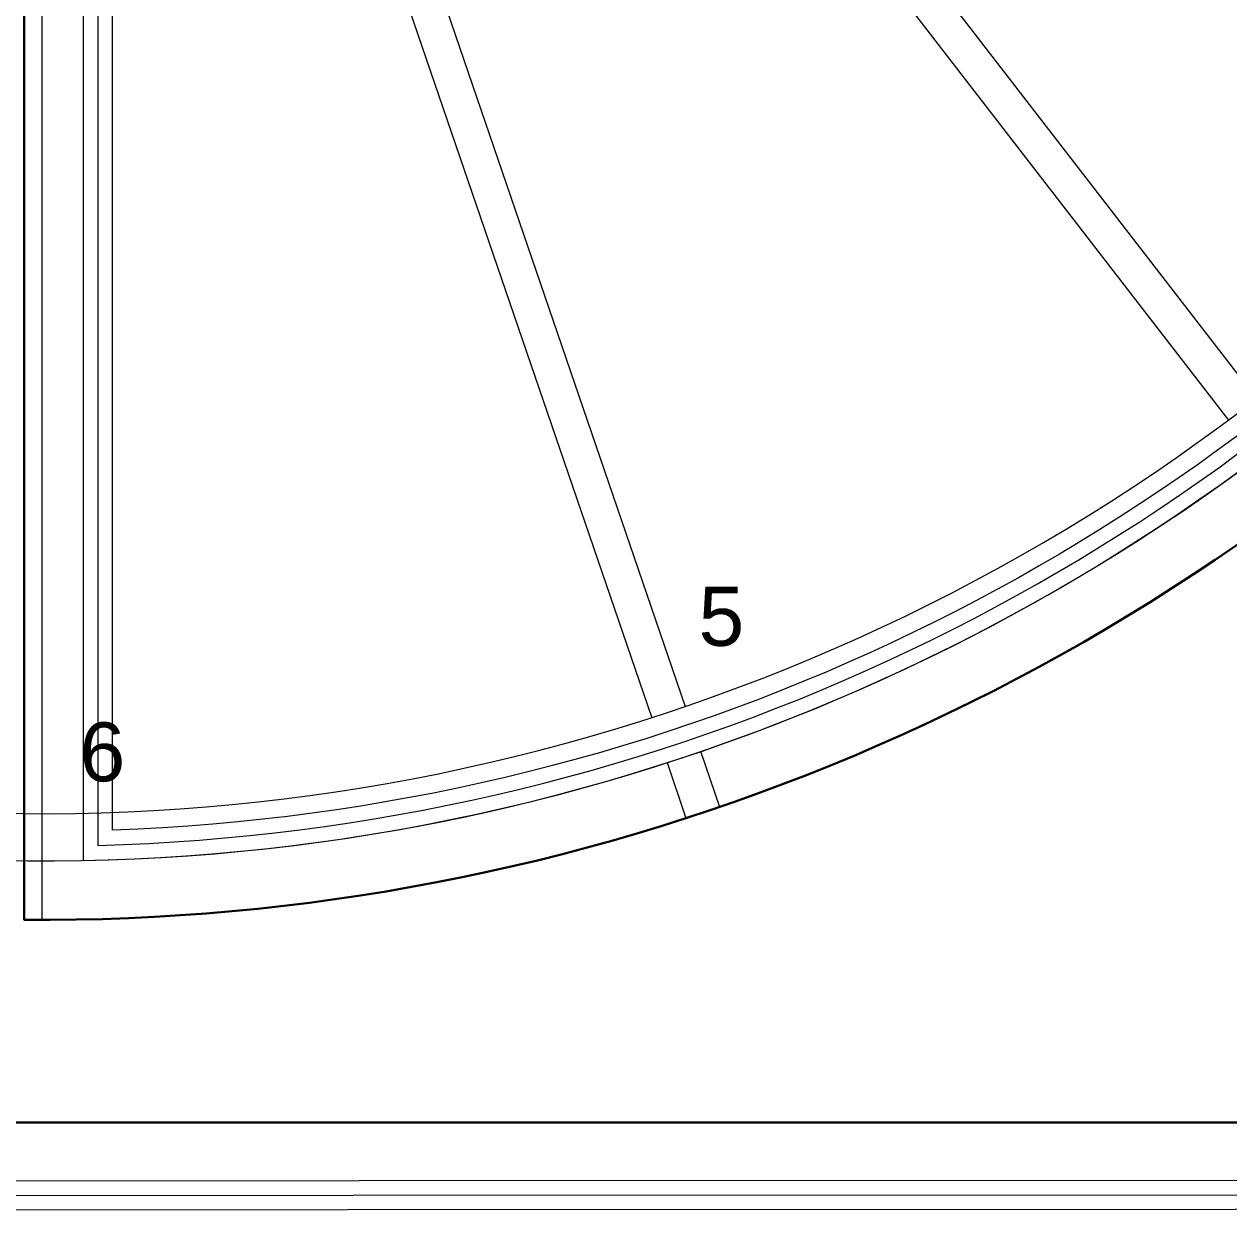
# Model space of a CAD drawing. Header units: centimetres. Extents: x 118932 to 154602, y -32682 to -23521.
# Drawn here: x 129274.3 to 129376.5, y -30924 to -30823.4 of the extents above; entities that cross this region are included whole.
import ezdxf

# ---------------------------------------------------------------- set-up
doc = ezdxf.new("R2010")
doc.units = ezdxf.units.CM
doc.header["$LTSCALE"] = 50
doc.header["$MEASUREMENT"] = 0
for name, color, linetype, lineweight, true_color in [('GEN_01_TA_Merdiven', 7, 'Continuous', 13, 0x816183), ('GEN_05_ML_Alçıpan_giydirme', 7, 'Continuous', 18, 0x7ebab5), ('KALACAK DUVARLAR', 7, 'Continuous', 30, 0x005387)]:
    doc.layers.add(name, color=color, linetype=linetype, lineweight=lineweight, true_color=true_color)
doc.styles.add('z-Arial', font='arial.ttf')

# ---------------------------------------------------------------- blocks, each defined once
blk = doc.blocks.new('LEVEL -1_B BLOK_GÖRÜNÜŞ')
at = {"layer": 'GEN_01_TA_Merdiven'}
for p, q in [((2517.44, 733.36, 0), (2603.04, 622.58, 0)), ((2515.06, 731.52, 0), (2600.65, 620.77, 0)), ((2509.24, 728.94, 0), (2554.59, 596.49, 0)), ((2506.4, 727.97, 0), (2551.74, 595.54, 0)), ((2500.01, 727.41, 0), (2500.01, 578.41, 0)), ((2555.88, 592.71, 0), (2557.5, 587.98, 0)), ((2553.04, 591.76, 0), (2554.65, 587.03, 0))]:
    blk.add_line(p, q, dxfattribs=at)
at = {"layer": 'GEN_01_TA_Merdiven', "elevation": 0}
for points in [[(2327.51, 755.91, 0.381409), (2480.51, 584.51, 0.448084), (2672.51, 755.91)], [(2331.51, 755.91, 0.380636), (2480.51, 588.54, 0.448608), (2668.51, 755.91)]]:
    blk.add_lwpolyline(points, format="xyb", dxfattribs=at)
at = {"layer": 'GEN_01_TA_Merdiven', "char_height": 5, "attachment_point": 1, "style": 'z-Arial'}
for s, insert in [('5', (2555.71, 606.64)), ('6', (2503.21, 595.15))]:
    blk.add_mtext_dynamic_manual_height_columns(s, width=12.4233, gutter_width=400, heights=[0], dxfattribs=dict(at, insert=insert))
blk = doc.blocks.new('PP_Level-1_Bblok_YeniDuvarlar')
at = {"layer": 'GEN_05_ML_Alçıpan_giydirme', "elevation": 0}
for points in [[(2249.04, 13.03), (2249.04, -49.25, -0.403911), (2085.04, -219.15), (2085.04, 302.23), (1490.4, 302.23), (1490.4, 299.73)], [(1490.4, 300.98), (2083.79, 300.98), (2083.79, -220.44, 0.406112), (2250.29, -49.25), (2250.29, 13.03)], [(1490.4, 299.73), (2082.54, 299.73), (2082.54, -221.72, 0.408283), (2251.54, -49.25), (2251.54, 13.03)]]:
    blk.add_lwpolyline(points, format="xyb", dxfattribs=at)
for points in [[(2255.54, -251.29), (1879.04, -251.43), (1879.04, 41.73), (1881.54, 41.73)], [(1880.29, 41.73), (1880.29, -250.18), (2255.54, -250.04)], [(1881.54, 41.73), (1881.54, -248.92), (2255.54, -248.79)]]:
    blk.add_lwpolyline(points, dxfattribs=at)
blk = doc.blocks.new('KALACAK DUVALAR LEVEL -1 B BLOK')
at = {"layer": 'KALACAK DUVARLAR', "flags": 128}
blk.add_lwpolyline([(90.08, 18), (321.06, 18.01), (321.06, -503.47, 0.416691), (500.06, -325.98), (500.05, -266.19), (518.06, -266.19), (522.1, -266.19), (522.1, -284.19), (518.06, -284.19), (518.06, -490.65)], format="xyb", dxfattribs=at)
blk.add_lwpolyline([(185.06, -520.65), (499.06, -520.65)], dxfattribs=at)

msp = doc.modelspace()

# ---------------------------------------------------------------- block references
for name, p in [('KALACAK DUVALAR LEVEL -1 B BLOK', (128953.26, -30395.83, 0)), ('LEVEL -1_B BLOK_GÖRÜNÜŞ', (126775.81, -31477.71)), ('PP_Level-1_Bblok_YeniDuvarlar', (127196.78, -30672.55, 0))]:
    msp.add_blockref(name, p)

doc.saveas('drawing.dxf')
